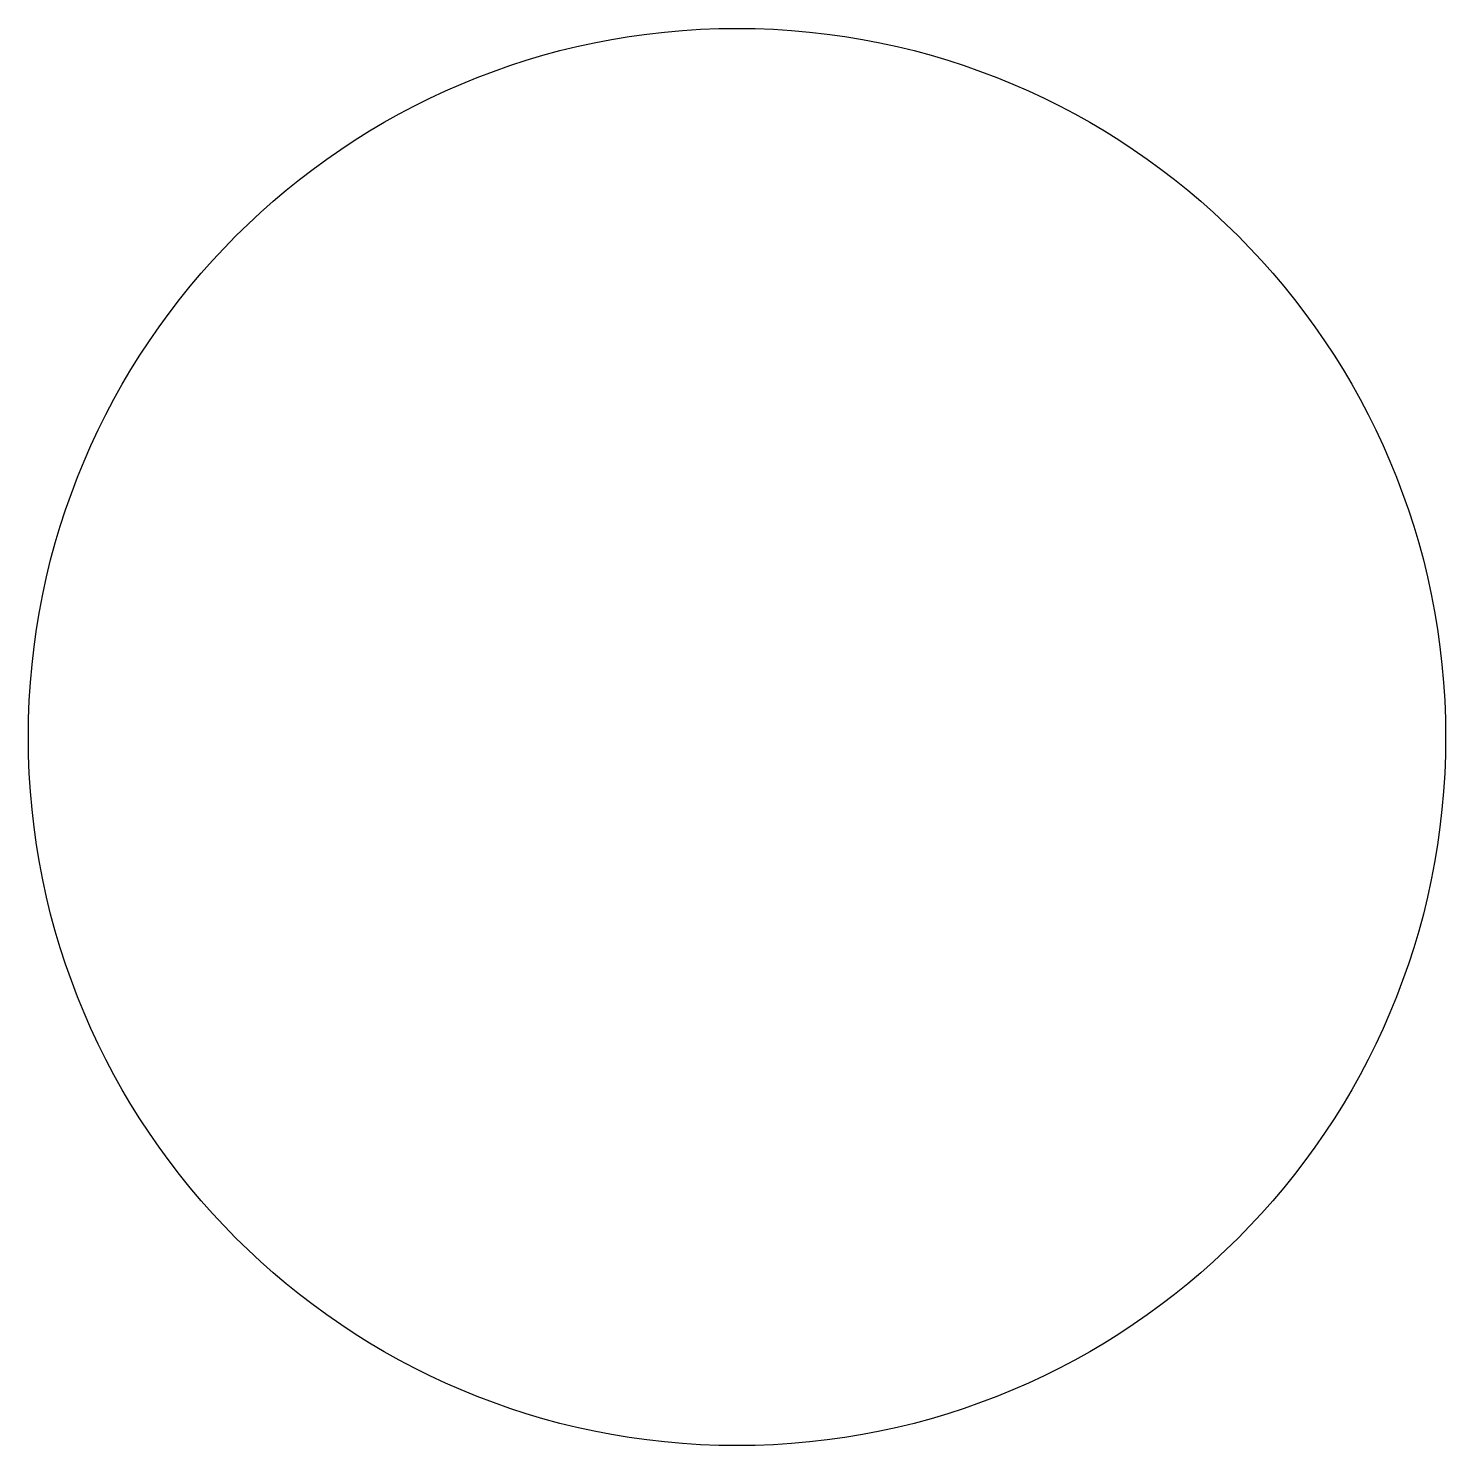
# Model space of a CAD drawing. Extents: x -0.188 to 0.188, y -0.188 to 0.188.
import ezdxf

# ---------------------------------------------------------------- set-up
doc = ezdxf.new("R2010")
doc.units = 0

msp = doc.modelspace()

# ---------------------------------------------------------------- linework, layer by layer
msp.add_circle((0, 0), 0.1875)

doc.saveas('drawing.dxf')
